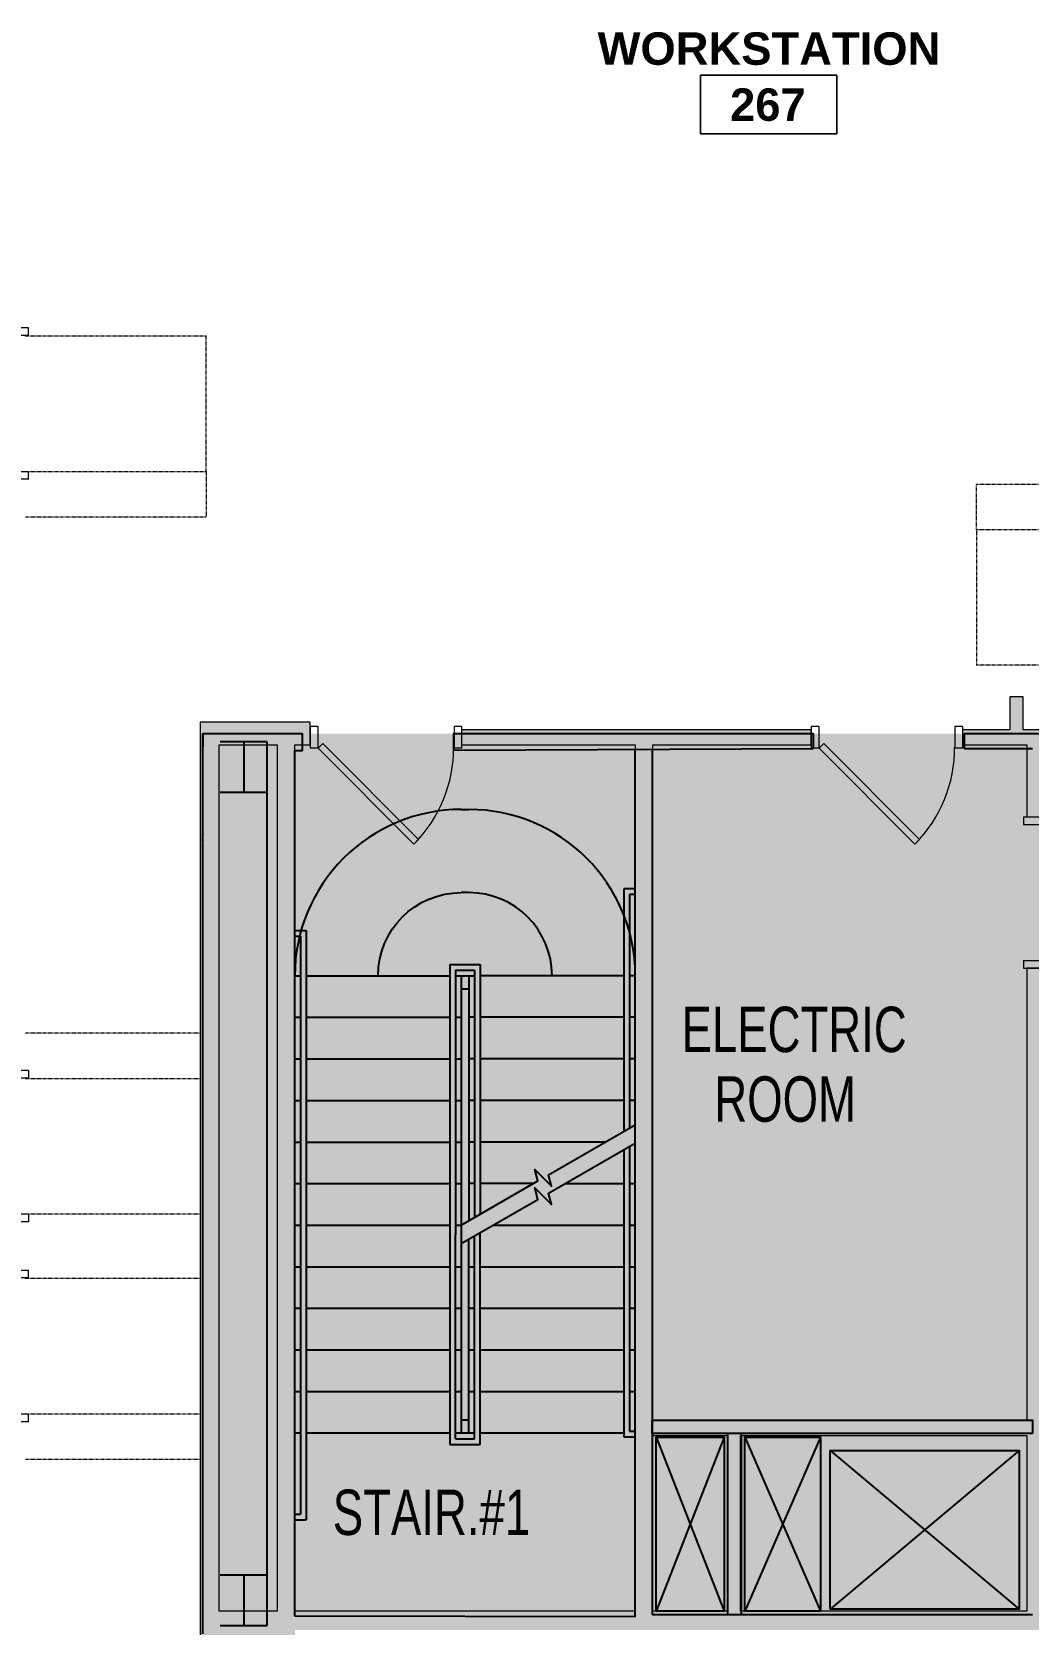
# Model space of a CAD drawing. Header units: inches. Extents: x 25329 to 28023, y 11893 to 13703.
# Drawn here: x 26045.8 to 26309.2, y 12763.6 to 13184.7 of the extents above; entities that cross this region are included whole.
import ezdxf
from ezdxf.enums import TextEntityAlignment as Align

# ---------------------------------------------------------------- set-up
doc = ezdxf.new("R2010")
doc.units = ezdxf.units.IN
doc.header["$MEASUREMENT"] = 0
doc.linetypes.add('Dash', pattern=[0.25, 0.125, -0.125])
for name, color, linetype, lineweight in [('A-AREA-IDEN', 2, 'Continuous', 9), ('A-DETL-GENF', 92, 'Continuous', 9), ('A-DOOR', 31, 'Continuous', 13), ('A-DOOR-FRAM', 31, 'Continuous', 20), ('A-GENM', 13, 'Continuous', 13), ('A-WALL', 113, 'Continuous', 13), ('A-WALL-PATT', 111, 'Continuous', 13), ('I-WALL', 2, 'Continuous', 13), ('Plaza America_Tower 1_2nd Floor -REVIT_dwg', 8, 'Continuous', 9)]:
    doc.layers.add(name, color=color, linetype=linetype, lineweight=lineweight)
for name, color, linetype in [('L1$0$Plaza America BA02$0$17', 2, 'Continuous'), ('L1$0$Plaza America BA02$0$19', 6, 'Continuous'), ('L1$0$Plaza America BA02$0$51', 7, 'Continuous'), ('L1$0$SCOPE', 7, 'Continuous')]:
    doc.layers.add(name, color=color, linetype=linetype)
doc.styles.add('L1$0$Plaza America BA02$0$STANDARD', font='txt')
doc.styles.add('Swis721 Lt BT_B', font='', dxfattribs={"height": 8.583975})
doc.styles.get('Swis721 Lt BT_B').set_extended_font_data('Swis721 Lt BT', bold=True)

# ---------------------------------------------------------------- blocks, each defined once
blk = doc.blocks.new('L1$0$Plaza America BA02$0$W12X14')
at = {"color": 0, "linetype": 'ByBlock'}
for p, q in [((-74.25, 80.249625), (74.25, 80.249625)), ((0, 80.249625), (0, -80.249625)), ((-74.25, -80.249625), (74.25, -80.249625))]:
    blk.add_line(p, q, dxfattribs=at)
blk = doc.blocks.new('L1')
at = {"layer": 'L1$0$Plaza America BA02$0$17'}
for p, q in [((26159.33, 12979.06), (26161.33, 12979.06)), ((26161.33, 12957.07), (26159.33, 12957.07)), ((26202.33, 12958.07), (26202.33, 12893.95)), ((26205.33, 12958.07), (26202.33, 12958.07)), ((26205.33, 12956.57), (26203.83, 12956.57)), ((26203.83, 12956.57), (26203.83, 12894.82)), ((26115.33, 12947.08), (26118.33, 12947.08)), ((26118.33, 12947.08), (26118.33, 12791.21)), ((26115.33, 12945.58), (26116.83, 12945.58)), ((26116.83, 12945.58), (26116.83, 12792.71)), ((26156.33, 12938.09), (26156.33, 12866.6)), ((26156.33, 12938.09), (26164.33, 12938.09)), ((26164.33, 12938.09), (26164.33, 12872.03)), ((26115.33, 12935.09), (26116.83, 12935.09)), ((26118.33, 12935.09), (26156.33, 12935.09)), ((26157.83, 12936.59), (26157.83, 12866.6)), ((26157.83, 12936.59), (26162.83, 12936.59)), ((26157.83, 12935.09), (26162.83, 12935.09)), ((26159.33, 12935.09), (26159.33, 12866.6)), ((26161.33, 12935.09), (26161.33, 12870.3)), ((26162.83, 12936.59), (26162.83, 12871.16)), ((26202.33, 12935.09), (26164.33, 12935.09)), ((26205.33, 12935.09), (26203.83, 12935.09)), ((26159.33, 12931.59), (26161.33, 12931.59)), ((26115.33, 12924.1), (26116.83, 12924.1)), ((26118.33, 12924.1), (26156.33, 12924.1)), ((26157.83, 12924.1), (26159.33, 12924.1)), ((26162.83, 12924.1), (26161.33, 12924.1)), ((26202.33, 12924.1), (26164.33, 12924.1)), ((26205.33, 12924.1), (26203.83, 12924.1)), ((26115.33, 12913.11), (26116.83, 12913.11)), ((26118.33, 12913.11), (26156.33, 12913.11)), ((26157.83, 12913.11), (26159.33, 12913.11)), ((26162.83, 12913.11), (26161.33, 12913.11)), ((26202.33, 12913.11), (26164.33, 12913.11)), ((26205.33, 12913.11), (26203.83, 12913.11)), ((26115.33, 12902.12), (26116.83, 12902.12)), ((26118.33, 12902.12), (26156.33, 12902.12)), ((26157.83, 12902.12), (26159.33, 12902.12)), ((26162.83, 12902.12), (26161.33, 12902.12)), ((26202.33, 12902.12), (26164.33, 12902.12)), ((26205.33, 12902.12), (26203.83, 12902.12)), ((26115.33, 12891.13), (26116.83, 12891.13)), ((26118.33, 12891.13), (26156.33, 12891.13)), ((26157.83, 12891.13), (26159.33, 12891.13)), ((26162.83, 12891.13), (26161.33, 12891.13)), ((26197.44, 12891.13), (26164.33, 12891.13)), ((26115.33, 12880.14), (26116.83, 12880.14)), ((26118.33, 12880.14), (26156.33, 12880.14)), ((26157.83, 12880.14), (26159.33, 12880.14)), ((26162.83, 12880.14), (26161.33, 12880.14)), ((26178.38, 12880.14), (26164.33, 12880.14)), ((26182.8, 12880.14), (26182.52, 12880.14)), ((26115.33, 12869.14), (26116.83, 12869.14)), ((26118.33, 12869.14), (26156.33, 12869.14)), ((26157.83, 12869.14), (26159.33, 12869.14)), ((26161.33, 12814.19), (26161.33, 12865.42)), ((26115.33, 12858.15), (26116.83, 12858.15)), ((26118.33, 12858.15), (26156.33, 12858.15)), ((26157.83, 12858.15), (26159.33, 12858.15)), ((26115.33, 12847.16), (26116.83, 12847.16)), ((26118.33, 12847.16), (26156.33, 12847.16)), ((26157.83, 12847.16), (26159.33, 12847.16)), ((26115.33, 12836.17), (26116.83, 12836.17)), ((26118.33, 12836.17), (26156.33, 12836.17)), ((26157.83, 12836.17), (26159.33, 12836.17)), ((26115.33, 12825.18), (26116.83, 12825.18)), ((26118.33, 12825.18), (26156.33, 12825.18)), ((26157.83, 12825.18), (26159.33, 12825.18)), ((26115.33, 12814.19), (26116.83, 12814.19)), ((26118.33, 12814.19), (26156.33, 12814.19)), ((26157.83, 12814.19), (26159.33, 12814.19)), ((26228.83, 12813.06), (26210.83, 12767.1)), ((26210.83, 12813.06), (26228.83, 12767.1)), ((26254.33, 12813.06), (26234.33, 12767.1)), ((26234.33, 12813.06), (26254.33, 12767.1)), ((26306.83, 12809.57), (26256.83, 12767.6)), ((26256.83, 12809.57), (26306.83, 12767.6)), ((26115.33, 12792.71), (26116.83, 12792.71)), ((26115.33, 12791.21), (26118.33, 12791.21))]:
    blk.add_line(p, q, dxfattribs=at)
blk.add_lwpolyline([(26159.33, 12869.14), (26179.61, 12880.85), (26178.81, 12883.84), (26183.2, 12879.45), (26182.4, 12882.45), (26205.33, 12895.68)], dxfattribs=at)
for points in [[(26210.83, 12767.1), (26210.83, 12813.06), (26228.83, 12813.06), (26228.83, 12767.1)], [(26234.33, 12767.1), (26234.33, 12813.06), (26254.33, 12813.06), (26254.33, 12767.1)], [(26256.83, 12767.6), (26256.83, 12809.57), (26306.83, 12809.57), (26306.83, 12767.6)]]:
    blk.add_lwpolyline(points, close=True, dxfattribs=at)
for centre, major_axis, start_param, end_param in [((26159.33, 12935.09), (44, 0), 1.570796, 3.141593), ((26161.33, 12935.09), (44, 0), 0, 1.570796), ((26161.33, 12935.09), (22, 0), 0, 1.570796)]:
    blk.add_ellipse(centre, major_axis=major_axis, ratio=0.99924, start_param=start_param, end_param=end_param, dxfattribs=at)
at = {"layer": 'L1$0$Plaza America BA02$0$17', "extrusion": (0, 0, -1)}
blk.add_ellipse((26159.33, 12935.09), major_axis=(-22, 0), ratio=0.99924, start_param=0, end_param=1.570796, dxfattribs=at)
at = {"layer": 'L1$0$Plaza America BA02$0$19'}
for p, q in [((26202.33, 12889.08), (26202.33, 12813.19)), ((26203.83, 12889.94), (26203.83, 12814.69)), ((26186.83, 12880.14), (26202.33, 12880.14)), ((26203.83, 12880.14), (26205.33, 12880.14)), ((26156.33, 12866.6), (26156.33, 12811.19)), ((26157.83, 12812.69), (26157.83, 12866.6)), ((26159.33, 12866.6), (26159.33, 12814.19)), ((26162.83, 12812.69), (26162.83, 12866.29)), ((26164.33, 12811.19), (26164.33, 12867.15)), ((26167.78, 12869.14), (26202.33, 12869.14)), ((26203.83, 12869.14), (26205.33, 12869.14)), ((26161.33, 12858.15), (26162.83, 12858.15)), ((26164.33, 12858.15), (26202.33, 12858.15)), ((26203.83, 12858.15), (26205.33, 12858.15)), ((26161.33, 12847.16), (26162.83, 12847.16)), ((26164.33, 12847.16), (26202.33, 12847.16)), ((26203.83, 12847.16), (26205.33, 12847.16)), ((26161.33, 12836.17), (26162.83, 12836.17)), ((26164.33, 12836.17), (26202.33, 12836.17)), ((26203.83, 12836.17), (26205.33, 12836.17)), ((26161.33, 12825.18), (26162.83, 12825.18)), ((26164.33, 12825.18), (26202.33, 12825.18)), ((26203.83, 12825.18), (26205.33, 12825.18)), ((26159.33, 12817.69), (26161.33, 12817.69)), ((26157.83, 12812.69), (26162.83, 12812.69)), ((26159.33, 12814.19), (26162.83, 12814.19)), ((26164.33, 12814.19), (26202.33, 12814.19)), ((26202.33, 12813.19), (26205.33, 12813.19)), ((26203.83, 12814.69), (26205.33, 12814.69)), ((26156.33, 12811.19), (26164.33, 12811.19))]:
    blk.add_line(p, q, dxfattribs=at)
blk.add_lwpolyline([(26159.33, 12864.27), (26179.61, 12875.97), (26178.81, 12878.97), (26183.2, 12874.58), (26182.4, 12877.58), (26205.33, 12890.81)], dxfattribs=at)
at = {"layer": 'L1$0$SCOPE'}
for p, q in [((26091.02, 12761.11), (26091.02, 12999.1)), ((26091.02, 12999.1), (26117.33, 12999.1)), ((26091.09, 12995.64), (26091.09, 12999.14)), ((26091.09, 12999.14), (26091.09, 12999.14)), ((26108.02, 12996.98), (26095.65, 12996.98)), ((26108.02, 12763.29), (26108.02, 12996.98)), ((26110.83, 12999.1), (26110.83, 12999.1)), ((26117.33, 12994.61), (26117.33, 12999.1)), ((26292.33, 12999.1), (26313.83, 12999.1)), ((26292.33, 12995.11), (26292.33, 12999.1)), ((26292.33, 12999.1), (26292.33, 12999.1)), ((26115.33, 12994.61), (26117.33, 12994.61)), ((26115.33, 12765.72), (26115.33, 12994.61)), ((26205.33, 12765.6), (26205.33, 12994.86)), ((26209.83, 12994.88), (26209.83, 12766.1)), ((26310.33, 12995.11), (26292.33, 12995.11)), ((26205.33, 12765.6), (26115.33, 12765.72)), ((26205.33, 12765.6), (26205.33, 12765.6)), ((26310.33, 12766.1), (26209.83, 12766.1))]:
    blk.add_line(p, q, dxfattribs=at)
at = {"layer": 'L1$0$SCOPE', "linetype": 'Continuous'}
blk.add_line((26090.66, 12971.1), (26091.02, 12971.1), dxfattribs=at)
at = {"layer": 'L1$0$SCOPE'}
blk.add_lwpolyline([(26252.33, 12995.11), (26157.33, 12994.61), (26157.33, 12999.1), (26252.33, 12999.1), (26252.33, 12995.11)], dxfattribs=at)
at = {"layer": 'L1$0$SCOPE', "linetype": 'Continuous'}
blk.add_lwpolyline([(26310.33, 12814.06), (26209.83, 12814.06), (26209.83, 12817.56), (26310.33, 12817.56)], close=True, dxfattribs=at)
blk.add_lwpolyline([(26233.33, 12814.06), (26233.33, 12766.1), (26229.83, 12766.1), (26229.83, 12814.06)], dxfattribs=at)
at = {"layer": 'L1$0$SCOPE', "xscale": 0.08332999666890828, "yscale": 0.08326667999972415}
for p in [(26101.83, 12990.3), (26101.83, 12769.97)]:
    blk.add_blockref('L1$0$Plaza America BA02$0$W12X14', p, dxfattribs=at)
at = {"layer": 'L1$0$Plaza America BA02$0$51', "style": 'L1$0$Plaza America BA02$0$STANDARD', "width": 0.75}
for s, p in [('ELECTRIC', (26217.57, 12926.9)), ('ROOM', (26226.24, 12908.48)), ('STAIR.#1', (26125.37, 12799.22))]:
    blk.add_text(s, height=12, dxfattribs=at).set_placement(p, align=Align.TOP_LEFT)
blk = doc.blocks.new('Single Flush - OTJ_SOLIDFLUSH_ALUM-4757540-FIRST FLOOR CONSTRUCTION')
at = {"layer": 'A-DOOR', "color": 8, "lineweight": 20}
for p, q in [((-7.42, 28.2), (-8.65, 26.96)), ((-8.65, 26.96), (16.67, 1.64)), ((17.91, 2.87), (-7.42, 28.2)), ((16.67, 1.64), (17.91, 2.87))]:
    blk.add_line(p, q, dxfattribs=at)
at = {"layer": 'A-DOOR', "lineweight": 9}
blk.add_arc((17.91, 2.87), 35.81, 135, 180.5, dxfattribs=at)
at = {"layer": 'A-DOOR-FRAM', "color": 8}
for p, q in [((-20, -2.88), (-20, 2.87)), ((-20, 2.87), (-18, 2.87)), ((-18, -2.88), (-18, 2.87)), ((18, -2.88), (18, 2.87)), ((18, 2.87), (20, 2.87)), ((20, -2.88), (20, 2.87)), ((-20, -2.88), (-18, -2.88)), ((18, -2.88), (20, -2.88))]:
    blk.add_line(p, q, dxfattribs=at)
blk = doc.blocks.new('Single Flush - OTJ_SOLIDFLUSH_ALUM-4900816-FIRST FLOOR CONSTRUCTION')
at = {"layer": 'A-DOOR', "lineweight": 20}
for p, q in [((16.16, 38.25), (16.16, 2.44)), ((17.91, 38.25), (16.16, 38.25)), ((17.91, 2.44), (17.91, 38.25)), ((16.16, 2.44), (17.91, 2.44))]:
    blk.add_line(p, q, dxfattribs=at)
at = {"layer": 'A-DOOR', "lineweight": 9}
blk.add_arc((17.91, 2.44), 35.81, 90, 180.5, dxfattribs=at)
at = {"layer": 'A-DOOR-FRAM'}
for p, q in [((-20, -3.31), (-20, 2.44)), ((-20, 2.44), (-18, 2.44)), ((-18, -3.31), (-18, 2.44)), ((18, -3.31), (18, 2.44)), ((18, 2.44), (20, 2.44)), ((20, -3.31), (20, 2.44)), ((-20, -3.31), (-18, -3.31)), ((18, -3.31), (20, -3.31))]:
    blk.add_line(p, q, dxfattribs=at)
at = {"layer": 'A-GENM', "linetype": 'Dash', "lineweight": 9}
for p, q in [((-35.91, 62.25), (17.91, 62.25)), ((-35.91, 2.44), (-35.91, 62.25)), ((17.91, 2.44), (17.91, 62.25)), ((17.87, 2.44), (17.91, 2.44)), ((-29.91, -2.44), (-29.91, -50.25)), ((-17.91, -2.44), (-17.91, -50.25)), ((17.87, -2.44), (17.91, -2.44)), ((17.91, -2.44), (17.91, -50.25)), ((-17.91, -50.25), (-29.91, -50.25)), ((-17.91, -50.25), (17.91, -50.25))]:
    blk.add_line(p, q, dxfattribs=at)
blk = doc.blocks.new('Single Flush - OTJ_SOLIDFLUSH_ALUM-V2-FIRST FLOOR CONSTRUCTION')
at = {"layer": 'A-DOOR', "lineweight": 20}
for p, q in [((16.16, 38.25), (16.16, 2.44)), ((17.91, 38.25), (16.16, 38.25)), ((17.91, 2.44), (17.91, 38.25)), ((16.16, 2.44), (17.91, 2.44))]:
    blk.add_line(p, q, dxfattribs=at)
at = {"layer": 'A-DOOR', "lineweight": 9}
blk.add_arc((17.91, 2.44), 35.81, 90, 180.5, dxfattribs=at)
at = {"layer": 'A-DOOR-FRAM'}
for p, q in [((-20, -3.31), (-20, 2.44)), ((-20, 2.44), (-18, 2.44)), ((-18, -3.31), (-18, 2.44)), ((18, -3.31), (18, 2.44)), ((18, 2.44), (20, 2.44)), ((20, -3.31), (20, 2.44)), ((-20, -3.31), (-18, -3.31)), ((18, -3.31), (20, -3.31))]:
    blk.add_line(p, q, dxfattribs=at)
at = {"layer": 'A-GENM', "linetype": 'Dash', "lineweight": 9}
for p, q in [((-35.91, 62.25), (17.91, 62.25)), ((-35.91, 2.44), (-35.91, 62.25)), ((17.91, 2.44), (17.91, 62.25)), ((17.87, 2.44), (17.91, 2.44)), ((-29.91, -2.44), (-29.91, -48.69)), ((-17.91, -2.44), (-17.91, -48.69)), ((17.87, -2.44), (17.91, -2.44)), ((17.91, -2.44), (17.91, -48.69))]:
    blk.add_line(p, q, dxfattribs=at)
blk = doc.blocks.new('Single Flush - OTJ_SOLIDFLUSH_ALUM-V3-FIRST FLOOR CONSTRUCTION')
at = {"layer": 'A-DOOR', "lineweight": 20}
for p, q in [((16.16, -2.44), (17.91, -2.44)), ((16.16, -38.25), (16.16, -2.44)), ((17.91, -2.44), (17.91, -38.25)), ((17.91, -38.25), (16.16, -38.25))]:
    blk.add_line(p, q, dxfattribs=at)
at = {"layer": 'A-DOOR', "lineweight": 9}
blk.add_arc((17.91, -2.44), 35.81, 179.5, 270, dxfattribs=at)
at = {"layer": 'A-DOOR-FRAM'}
for p, q in [((-20, 3.31), (-20, -2.44)), ((-20, 3.31), (-18, 3.31)), ((-18, 3.31), (-18, -2.44)), ((18, 3.31), (18, -2.44)), ((18, 3.31), (20, 3.31)), ((20, 3.31), (20, -2.44)), ((-20, -2.44), (-18, -2.44)), ((18, -2.44), (20, -2.44))]:
    blk.add_line(p, q, dxfattribs=at)
at = {"layer": 'A-GENM', "linetype": 'Dash', "lineweight": 9}
for p, q in [((-29.91, 2.44), (-29.91, 48.69)), ((-17.91, 2.44), (-17.91, 48.69)), ((17.91, 2.44), (17.91, 48.69)), ((17.87, 2.44), (17.91, 2.44)), ((-35.91, -2.44), (-35.91, -62.25)), ((17.87, -2.44), (17.91, -2.44)), ((17.91, -2.44), (17.91, -62.25)), ((-35.91, -62.25), (17.91, -62.25))]:
    blk.add_line(p, q, dxfattribs=at)
blk = doc.blocks.new('Room Tag - Room Name and Number-3379422-FIRST FLOOR CONSTRUCTION')
at = {"layer": 'A-AREA-IDEN'}
for p, q in [((-0.1881, -0.1636), (-0.1881, -0.0018)), ((-0.1881, -0.0018), (0.1869, -0.0018)), ((0.1869, -0.0018), (-0.1881, -0.0018)), ((-0.1881, -0.0018), (-0.1881, -0.1636)), ((0.1869, -0.0018), (0.1869, -0.1636)), ((0.1869, -0.1636), (0.1869, -0.0018)), ((0.1869, -0.1636), (-0.1881, -0.1636)), ((-0.1881, -0.1636), (0.1869, -0.1636))]:
    blk.add_line(p, q, dxfattribs=at)

msp = doc.modelspace()

# ---------------------------------------------------------------- hatches: boundary and pattern name
at = {"layer": 'A-DETL-GENF'}
h = msp.add_hatch(color=9, dxfattribs=at)
h.paths.add_polyline_path([(26980.32, 12643.67), (27050.32, 12643.67), (27050.32, 12659.84), (27089.92, 12659.84), (27089.92, 12683.41), (27093.42, 12683.41), (27093.42, 12644.86), (27193.92, 12644.86), (27193.92, 12726.41), (27189.92, 12726.41), (27189.92, 12733.41), (27193.92, 12733.41), (27193.92, 12916.76), (27253.72, 12916.76), (27253.72, 12996.11), (27073.92, 12996.11), (27073.92, 12862.87), (27133.92, 12862.87), (27133.92, 12859.37), (27097.92, 12859.37), (27097.92, 12733.41), (27144.92, 12733.41), (27144.92, 12726.41), (27093.42, 12726.41), (27093.42, 12723.41), (27089.92, 12723.41), (27089.92, 12757.39), (27088.42, 12757.39), (27088.42, 12760.89), (27089.92, 12760.89), (27089.92, 12859.37), (27047.92, 12859.37), (27047.92, 12814.88), (27044.42, 12814.88), (27044.42, 12859.37), (26991.69, 12859.37), (26991.69, 12771.38), (27044.42, 12771.38), (27044.42, 12774.88), (27047.92, 12774.88), (27047.92, 12760.89), (27048.42, 12760.89), (27048.42, 12757.39), (26980.32, 12757.36), (26980.32, 12734.57), (26976.82, 12734.57), (26976.82, 12757.36), (26976.19, 12757.36), (26976.19, 12784.36), (26971.67, 12784.36), (26971.67, 12788.36), (26988.19, 12788.36), (26988.19, 12862.87), (27049.92, 12862.87), (27049.92, 12996.11), (26900.43, 12996.11), (26900.43, 12815.84), (26895.43, 12815.84), (26895.43, 12788.36), (26931.67, 12788.36), (26931.67, 12784.36), (26895.43, 12784.36), (26895.43, 12765.13), (26883.43, 12765.13), (26883.43, 12692.32), (26976.82, 12692.32), (26976.82, 12694.57), (26980.32, 12694.57), (26980.32, 12644.06)], flags=0)
h.paths.add_polyline_path([(27273.47, 12643.67), (27286.6, 12643.67), (27286.6, 12644.86), (27288.29, 12644.86), (27288.29, 12862.26), (27198.54, 12862.26), (27198.54, 12644.86), (27246.6, 12644.86), (27246.6, 12643.67), (27272.45, 12643.67)], flags=0)
h.paths.add_polyline_path([(27089.92, 12643.67), (27089.92, 12657.84), (27052.32, 12657.84), (27052.32, 12643.67), (27052.63, 12643.67)], flags=0)
h.paths.add_polyline_path([(27295.95, 12644.86), (27295.95, 12862.26), (27292.91, 12862.26), (27292.91, 12644.86)], flags=0)
h.paths.add_polyline_path([(27300.58, 12644.86), (27306.55, 12644.86), (27306.55, 12862.26), (27300.58, 12862.26), (27300.58, 12645.36)], flags=0)
h.paths.add_polyline_path([(26780.68, 12645.98), (26879.93, 12645.98), (26879.93, 12765.13), (26780.35, 12765.13), (26780.35, 12732.42), (26775.35, 12732.42), (26775.35, 12690.92), (26780.35, 12690.92), (26780.35, 12645.98), (26780.54, 12645.98)], flags=0)
h.paths.add_polyline_path([(26976.82, 12645.98), (26976.82, 12656.84), (26883.43, 12656.84), (26883.43, 12645.98), (26975.35, 12645.98)], flags=0)
h.paths.add_polyline_path([(26884.56, 12660.34), (26976.82, 12660.34), (26976.82, 12688.82), (26883.43, 12688.82), (26883.43, 12660.34)], flags=0)
h.paths.add_polyline_path([(27010.17, 12762.39), (27036.44, 12762.39), (27036.44, 12766.38), (26991.69, 12766.38), (26991.69, 12762.39)], flags=0)
h.paths.add_polyline_path([(26110.71, 12767.11), (26110.71, 12996.11), (26095.35, 12996.11), (26095.35, 12767.11), (26098.47, 12767.11)], flags=0)
h.paths.add_polyline_path([(26209.96, 12767.11), (26229.64, 12767.11), (26229.64, 12813.56), (26209.96, 12813.56)], flags=0)
h.paths.add_polyline_path([(26312.85, 12767.11), (26439.82, 12767.11), (26439.82, 12789.09), (26502.07, 12789.09), (26502.07, 12843.66), (26462.69, 12843.66), (26462.69, 12913.61), (26502.07, 12913.61), (26502.07, 12971.12), (26439.32, 12971.12), (26439.32, 12990.11), (26374.31, 12990.11), (26374.31, 12915.83), (26312.85, 12915.83), (26312.85, 12813.56)], flags=0)
h.paths.add_polyline_path([(26233.14, 12767.11), (26308.85, 12767.11), (26308.85, 12813.56), (26233.14, 12813.56), (26233.14, 12767.86)], flags=0)
h.paths.add_polyline_path([(26443.82, 12767.11), (26502.07, 12767.11), (26502.07, 12785.09), (26443.82, 12785.09)], flags=0)
h.paths.add_polyline_path([(26205.33, 12767.11), (26205.33, 12996.11), (26159.42, 12996.11), (26159.42, 12999.11), (26119.42, 12999.11), (26119.42, 12996.11), (26115.33, 12996.11), (26115.35, 12767.11), (26201.96, 12767.11)], flags=0)
h.paths.add_polyline_path([(26881.43, 12775.13), (26881.43, 12878.23), (26780.35, 12878.23), (26780.35, 12849.04), (26775.35, 12849.04), (26775.35, 12807.54), (26780.35, 12807.54), (26780.35, 12775.13), (26879.93, 12775.13)], flags=0)
h.paths.add_polyline_path([(26520.32, 12776.11), (26520.32, 12990.11), (26512.07, 12990.11), (26512.07, 12776.11)], flags=0)
h.paths.add_polyline_path([(26612.11, 12776.11), (26613.35, 12776.11), (26613.35, 12808.86), (26619.35, 12808.86), (26619.35, 12850.36), (26613.35, 12850.36), (26613.35, 12878.07), (26523.82, 12878.07), (26523.82, 12776.11), (26611.35, 12776.11)], flags=0)
h.paths.add_polyline_path([(26308.85, 12817.56), (26308.85, 12937.11), (26312.85, 12937.11), (26312.85, 12921.83), (26368.31, 12921.83), (26368.31, 12990.11), (26349.82, 12990.11), (26349.82, 12980.62), (26312.85, 12980.62), (26312.85, 12977.11), (26308.85, 12977.11), (26308.85, 12996.11), (26291.85, 12996.11), (26291.85, 12999.11), (26251.85, 12999.11), (26251.85, 12996.11), (26209.96, 12996.11), (26209.96, 12817.56), (26233.14, 12817.56)], flags=0)
h.paths.add_polyline_path([(26476.24, 12847.66), (26502.07, 12847.66), (26502.07, 12909.61), (26466.69, 12909.61), (26466.69, 12847.66), (26475.62, 12847.66)], flags=0)
h.paths.add_polyline_path([(27056.92, 12862.87), (27066.92, 12862.87), (27066.92, 12996.11), (27056.92, 12996.11), (27056.92, 12864.39)], flags=0)
h.paths.add_polyline_path([(27198.71, 12866.89), (27270.72, 12866.89), (27270.72, 12996.11), (27261.72, 12996.11), (27261.72, 12912.76), (27198.54, 12912.76), (27198.54, 12866.89)], flags=0)
h.paths.add_polyline_path([(26523.95, 12882.07), (26613.35, 12882.07), (26613.35, 12911.36), (26619.35, 12911.36), (26619.35, 12952.86), (26613.35, 12952.86), (26613.35, 12984.11), (26615.35, 12984.11), (26615.35, 12990.11), (26523.82, 12990.11), (26523.82, 12882.07)], flags=0)
h.paths.add_polyline_path([(26781.82, 12882.23), (26881.43, 12882.23), (26881.43, 12986.11), (26780.35, 12986.11), (26780.35, 12957.77), (26775.35, 12957.77), (26775.35, 12916.27), (26780.35, 12916.27), (26780.35, 12882.23)], flags=0)
h.paths.add_polyline_path([(26466.69, 12975.12), (26502.07, 12975.12), (26502.07, 12990.11), (26443.32, 12990.11), (26443.32, 12975.12), (26462.69, 12975.12)], flags=0)
h.paths.add_polyline_path([(26318.55, 12985.62), (26334.32, 12985.62), (26334.32, 12988.61), (26312.85, 12988.61), (26312.85, 12985.62)], flags=0)
h.paths.add_polyline_path([(26316.61, 12993.61), (26334.32, 12993.61), (26334.32, 12999.11), (26312.85, 12999.11), (26312.85, 12993.61)], flags=0)
at = {"layer": 'A-WALL-PATT', "lineweight": 9}
for points in [[(26304.35, 13000.11), (26307.85, 13000.11), (26307.85, 13008.86), (26304.35, 13008.86), (26304.35, 13002.11)], [(26119.35, 12996.11), (26119.35, 13002.11), (26090.35, 13002.11), (26090.35, 12996.11), (26115.33, 12996.11)], [(26095.35, 12767.11), (26095.35, 12996.11), (26090.35, 12996.11), (26090.35, 12767.11), (26092.19, 12767.11)], [(26115.33, 12767.11), (26115.33, 12996.11), (26110.71, 12996.11), (26110.71, 12767.11)], [(26206.21, 12767.11), (26209.96, 12767.11), (26209.96, 12996.11), (26205.33, 12996.11), (26205.33, 12767.11)], [(26233.14, 12813.56), (26308.85, 12813.56), (26308.85, 12817.56), (26209.96, 12817.56), (26209.96, 12813.56), (26229.64, 12813.56)], [(26229.64, 12767.11), (26233.14, 12767.11), (26233.14, 12813.56), (26229.64, 12813.56)], [(26095.23, 12760.11), (26115.35, 12760.11), (26115.33, 12767.11), (26090.35, 12767.11), (26090.35, 12760.11), (26092.19, 12760.11)], [(26502.07, 12762.11), (26502.07, 12767.11), (26115.35, 12767.11), (26115.35, 12762.11), (26485.61, 12762.11)]]:
    msp.add_hatch(color=7, dxfattribs=at).paths.add_polyline_path(points, flags=0)
h = msp.add_hatch(color=7, dxfattribs=at)
h.paths.add_polyline_path([(26119.35, 12996.11), (26119.42, 12996.11), (26119.42, 13000.11), (26119.35, 13000.11)], flags=0)
h.paths.add_polyline_path([(26159.42, 12996.11), (26251.85, 12996.11), (26251.85, 13000.11), (26159.42, 13000.11)], flags=0)
h.paths.add_polyline_path([(26308.85, 12996.11), (26312.85, 12996.11), (26312.85, 13000.11), (26291.85, 13000.11), (26291.85, 12996.11)], flags=0)
h = msp.add_hatch(color=7, dxfattribs=at)
h.paths.add_polyline_path([(26312.85, 12767.11), (26312.85, 12937.11), (26308.85, 12937.11), (26308.85, 12767.11)], flags=0)
h.paths.add_polyline_path([(26312.85, 12977.11), (26312.85, 12996.11), (26308.85, 12996.11), (26308.85, 12977.11)], flags=0)

# ---------------------------------------------------------------- linework, layer by layer
at = {"layer": 'A-WALL', "color": 8, "lineweight": 20}
for p, q in [((26119.35, 13002.11), (26090.35, 13002.11)), ((26090.35, 13002.11), (26090.35, 12996.11)), ((26119.35, 13000.11), (26119.35, 13002.11)), ((26119.42, 13000.11), (26119.35, 13000.11)), ((26119.42, 12996.11), (26119.42, 13000.11)), ((26251.85, 13000.11), (26159.42, 13000.11)), ((26159.42, 13000.11), (26159.42, 12996.11)), ((26251.85, 12996.11), (26251.85, 13000.11)), ((26304.35, 13000.11), (26291.85, 13000.11)), ((26291.85, 13000.11), (26291.85, 12996.11)), ((26312.85, 13000.11), (26307.85, 13000.11)), ((26095.35, 12996.11), (26110.71, 12996.11)), ((26110.71, 12996.11), (26110.71, 12767.11)), ((26115.33, 12767.11), (26115.33, 12996.11)), ((26115.33, 12996.11), (26119.42, 12996.11)), ((26159.42, 12996.11), (26205.33, 12996.11)), ((26205.33, 12996.11), (26205.33, 12767.11)), ((26209.96, 12996.11), (26251.85, 12996.11)), ((26209.96, 12817.56), (26209.96, 12996.11)), ((26291.85, 12996.11), (26308.85, 12996.11)), ((26308.85, 12996.11), (26308.85, 12977.11)), ((26308.85, 12977.11), (26312.85, 12977.11)), ((26312.85, 12937.11), (26308.85, 12937.11)), ((26308.85, 12937.11), (26308.85, 12817.56)), ((26308.85, 12817.56), (26209.96, 12817.56)), ((26209.96, 12767.11), (26209.96, 12813.56)), ((26209.96, 12813.56), (26229.64, 12813.56)), ((26233.14, 12813.56), (26308.85, 12813.56)), ((26308.85, 12813.56), (26308.85, 12767.11)), ((26090.35, 12767.11), (26090.35, 12760.11)), ((26110.71, 12767.11), (26095.35, 12767.11)), ((26115.35, 12767.11), (26115.33, 12767.11))]:
    msp.add_line(p, q, dxfattribs=at)
at = {"layer": 'I-WALL', "color": 8, "lineweight": 20}
for p, q in [((26304.35, 13008.86), (26304.35, 13000.11)), ((26307.85, 13008.86), (26304.35, 13008.86)), ((26307.85, 13000.11), (26307.85, 13008.86)), ((26090.35, 12996.11), (26090.35, 12767.11)), ((26095.35, 12767.11), (26095.35, 12996.11)), ((26229.64, 12813.56), (26229.64, 12767.11)), ((26233.14, 12767.11), (26233.14, 12813.56)), ((26205.33, 12767.11), (26115.35, 12767.11)), ((26229.64, 12767.11), (26209.96, 12767.11)), ((26308.85, 12767.11), (26233.14, 12767.11))]:
    msp.add_line(p, q, dxfattribs=at)

# ---------------------------------------------------------------- block references
at = {"layer": 'A-AREA-IDEN', "xscale": 95.99999999999994, "yscale": 95.99999999999994, "zscale": 95.99999999999994}
msp.add_blockref('Room Tag - Room Name and Number-3379422-FIRST FLOOR CONSTRUCTION', (26240.67, 13173.4), dxfattribs=at)
at = {"layer": 'A-DOOR'}
for name, p, rotation in [('Single Flush - OTJ_SOLIDFLUSH_ALUM-4900816-FIRST FLOOR CONSTRUCTION', (26041.66, 13086.36), 90), ('Single Flush - OTJ_SOLIDFLUSH_ALUM-4900816-FIRST FLOOR CONSTRUCTION', (26345.79, 13035.1), 269.9999999999999), ('Single Flush - OTJ_SOLIDFLUSH_ALUM-4757540-FIRST FLOOR CONSTRUCTION', (26139.42, 12998.11), 180), ('Single Flush - OTJ_SOLIDFLUSH_ALUM-4757540-FIRST FLOOR CONSTRUCTION', (26271.85, 12998.11), 180), ('Single Flush - OTJ_SOLIDFLUSH_ALUM-4757540-FIRST FLOOR CONSTRUCTION', (26310.85, 12957.11), 270), ('Single Flush - OTJ_SOLIDFLUSH_ALUM-V3-FIRST FLOOR CONSTRUCTION', (26041.66, 12890.05), 270), ('Single Flush - OTJ_SOLIDFLUSH_ALUM-V2-FIRST FLOOR CONSTRUCTION', (26041.66, 12837.18), 90)]:
    msp.add_blockref(name, p, dxfattribs=dict(at, rotation=rotation))
at = {"layer": 'Plaza America_Tower 1_2nd Floor -REVIT_dwg'}
msp.add_blockref('L1', (0, 0), dxfattribs=at)

# ---------------------------------------------------------------- texts
at = {"layer": 'A-AREA-IDEN', "char_height": 8.584, "attachment_point": 2, "line_spacing_factor": 0.998538, "style": 'Swis721 Lt BT_B'}
for s, insert, width in [('WORKSTATION', (26240.68, 13184.53), 99.144), ('267', (26240.39, 13169.71), 23.004)]:
    msp.add_mtext(s, dxfattribs=dict(at, insert=insert, width=width))

doc.saveas('drawing.dxf')
